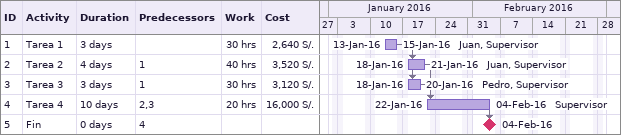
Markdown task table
| ID | Task | Duration | Start | Finish | Predecessors | Resources | Work (h) | Cost (S/.) |
|---|---|---|---|---|---|---|---|---|
| 1 | Tarea 1 | 3d | 2016-01-13 | 2016-01-15 |  | Juan, Supervisor | 30 | 2640 |
| 2 | Tarea 2 | 4d | 2016-01-18 | 2016-01-21 | 1 | Juan, Supervisor | 40 | 3520 |
| 3 | Tarea 3 | 3d | 2016-01-18 | 2016-01-20 | 1 | Pedro, Supervisor | 30 | 3120 |
| 4 | Tarea 4 | 10d | 2016-01-22 | 2016-02-04 | 2, 3 | Supervisor | 20 | 16000 |
| 5 | Fin | 0d | 2016-02-04 | 2016-02-04 | 4 |  |  |  |
